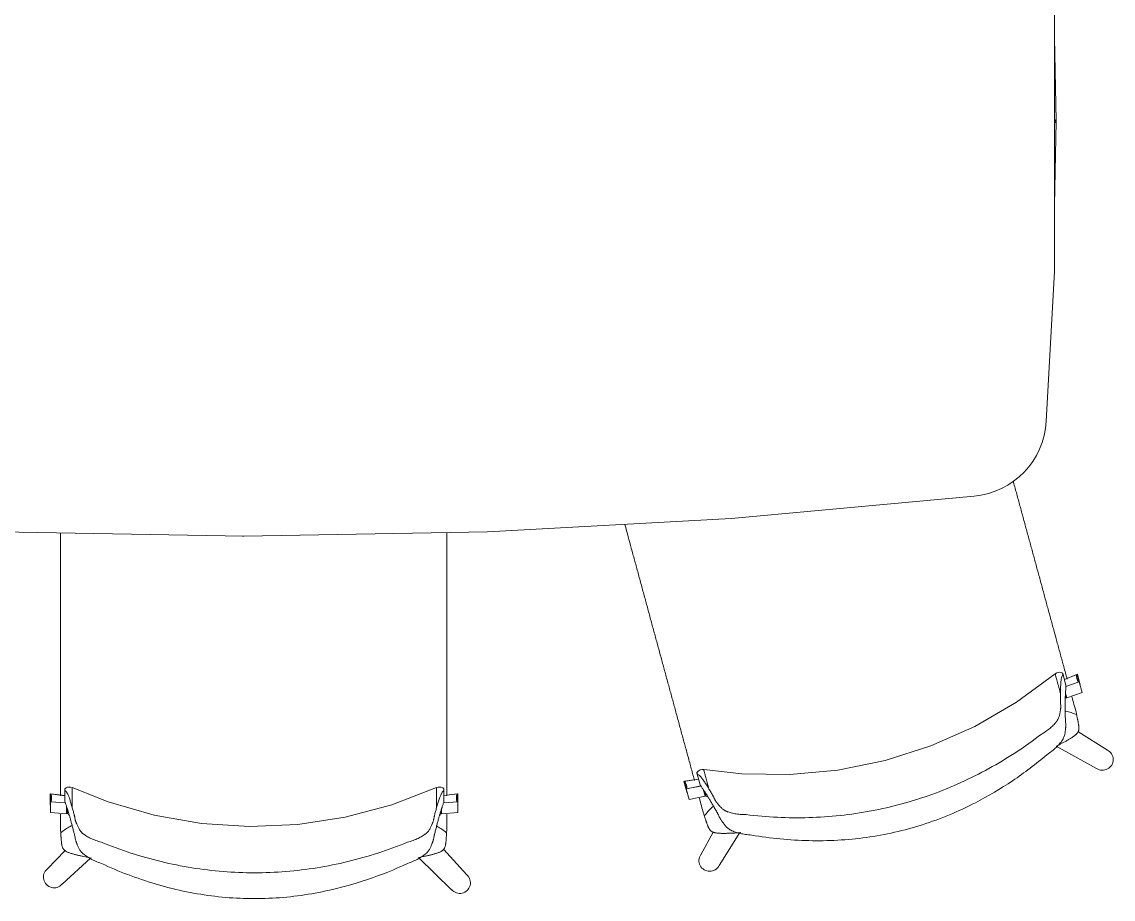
# Model space of a CAD drawing. Header units: millimetres. Extents: x 90978 to 295199, y -4084 to 97293.
# Drawn here: x 185241 to 186583, y 23399 to 24477 of the extents above; entities that cross this region are included whole.
import ezdxf

# ---------------------------------------------------------------- set-up
doc = ezdxf.new("R2010")
doc.units = ezdxf.units.MM
doc.header["$MEASUREMENT"] = 0
doc.layers.get('0').update_dxf_attribs({"linetype": 'CONTINUOUS'})
for name, color, linetype, lineweight in [('A-DETL-THIN', 8, 'CONTINUOUS', 9), ('G-IMPT', 8, 'CONTINUOUS', 9), ('I-FURN', 8, 'CONTINUOUS', 9)]:
    doc.layers.add(name, color=color, linetype=linetype, lineweight=lineweight)

# ---------------------------------------------------------------- blocks, each defined once
blk = doc.blocks.new('Synergy Type 3 - Desk Type 3_dwg_Family - 580997-310579-_3D_-768211-Level 0')
at = {"layer": 'G-IMPT'}
for p, q in [((-354.2, 2138.6), (-251.1, 2140.5)), ((-251.1, 2140.5), (-253.4, 2138.6)), ((-251.1, 2140.5), (-147.9, 2138.6)), ((-251.1, 2140.5), (-248.7, 2138.6)), ((258.9, 1140.5), (258.9, 1142))]:
    blk.add_line(p, q, dxfattribs=at)

msp = doc.modelspace()

# ---------------------------------------------------------------- linework, layer by layer
at = {"layer": 'A-DETL-THIN'}
for p, q in [((186510.7, 24170.5), (186510.7, 24539.5)), ((186500.5, 23986.2), (186510.7, 24170.5)), ((186113.2, 23866.9), (186411.7, 23894.2)), ((185813.8, 23850.5), (186113.2, 23866.9)), ((185214.3, 23850.5), (185514.1, 23845)), ((185514.1, 23845), (185813.8, 23850.5))]:
    msp.add_line(p, q, dxfattribs=at)
msp.add_arc((186402.8, 23991.7), 97.9, 275.2275, 356.8264, dxfattribs=at)
at = {"layer": 'I-FURN'}
for p, q in [((186515.5, 23677.6), (186513.3, 23677)), ((186517, 23677.7), (186515.5, 23677.6)), ((186518.8, 23677.4), (186517, 23677.7)), ((186520.6, 23676.8), (186518.8, 23677.4)), ((186511.4, 23675.9), (186463.8, 23640.9)), ((186513.3, 23677), (186511.4, 23675.9)), ((186521.2, 23674.8), (186524.7, 23661.6)), ((186538.8, 23675.3), (186522.8, 23668.8)), ((186537.9, 23675), (186522.8, 23668.8)), ((186524.6, 23660.1), (186541.1, 23665.8)), ((186542.3, 23662.4), (186538.8, 23675.3)), ((186541.1, 23665.8), (186544.6, 23652.9)), ((186525.7, 23646.4), (186524.2, 23652.1)), ((186544.6, 23652.9), (186525.7, 23646.4)), ((186463.8, 23640.9), (186412.7, 23611.2)), ((186524.8, 23646.1), (186524, 23649)), ((186412.7, 23611.2), (186358.6, 23587.3)), ((186575.6, 23582.1), (186539.3, 23604.9)), ((186358.6, 23587.3), (186302.3, 23569.3)), ((186512.7, 23587), (186562.3, 23559.6)), ((186072.2, 23555.8), (186073.7, 23557)), ((186073.7, 23557), (186075, 23557.7)), ((186075, 23557.7), (186077.2, 23558.3)), ((186077.2, 23558.3), (186079.4, 23558.3)), ((186126.3, 23552.9), (186079.4, 23558.3)), ((186244.3, 23557.5), (186185.5, 23552)), ((186302.3, 23569.3), (186244.3, 23557.5)), ((186073.2, 23546.2), (186055.1, 23543.6)), ((186055.1, 23543.6), (186058.6, 23530.7)), ((186073.2, 23546.4), (186056, 23543.8)), ((186071, 23554.4), (186072.2, 23555.8)), ((186071.5, 23552.4), (186075.1, 23539.2)), ((186185.5, 23552), (186126.3, 23552.9)), ((185294.2, 23534.5), (185295.8, 23535.6)), ((185294.2, 23532.4), (185294.2, 23518.8)), ((185295.8, 23535.6), (185297.5, 23536.3)), ((185297.5, 23536.3), (185299, 23536.6)), ((185299, 23536.6), (185301.3, 23536.6)), ((185301.3, 23536.6), (185303.3, 23536.1)), ((185347.3, 23518.6), (185303.3, 23536.1)), ((185751.1, 23536.1), (185696, 23514.8)), ((185753.2, 23536.6), (185751.1, 23536.1)), ((185755.4, 23536.6), (185753.2, 23536.6)), ((185756.9, 23536.3), (185755.4, 23536.6)), ((185758.7, 23535.6), (185756.9, 23536.3)), ((185760.2, 23534.5), (185758.7, 23535.6)), ((185760.2, 23532.4), (185760.2, 23518.8)), ((186058, 23534.3), (186076, 23537.9)), ((186061.5, 23521.4), (186058, 23534.3)), ((186058.9, 23534.6), (186076, 23538)), ((186078.7, 23533.9), (186081.1, 23525.3)), ((186080.4, 23531.3), (186082, 23525.6)), ((185294.2, 23526), (185276.1, 23528.2)), ((185276.1, 23528.2), (185276.1, 23514.9)), ((185276.4, 23518.5), (185294.8, 23517.3)), ((185276.4, 23505.2), (185276.4, 23518.5)), ((185294.2, 23526.2), (185277, 23528.3)), ((185277.4, 23518.5), (185294.7, 23517.3)), ((185404.1, 23502.1), (185347.3, 23518.6)), ((185759.7, 23517.3), (185777.1, 23518.5)), ((185777.4, 23528.3), (185760.2, 23526.2)), ((185776.4, 23528.2), (185760.2, 23526.3)), ((185777.1, 23518.5), (185777.1, 23505.2)), ((185777.4, 23514.9), (185777.4, 23528.3)), ((186081.1, 23525.3), (186061.5, 23521.4)), ((185296.3, 23503.8), (185276.4, 23505.2)), ((185296.3, 23512.7), (185296.3, 23503.8)), ((185297.3, 23509.7), (185297.3, 23503.8)), ((185696, 23514.8), (185638.8, 23499.6)), ((185756.2, 23503.8), (185756.2, 23506.8)), ((185757.2, 23503.8), (185757.2, 23509.7)), ((185777.1, 23505.2), (185757.2, 23503.8)), ((185462.3, 23492), (185404.1, 23502.1)), ((185521.3, 23488.1), (185462.3, 23492)), ((185580.4, 23490.7), (185521.3, 23488.1)), ((185638.8, 23499.6), (185580.4, 23490.7)), ((186091.2, 23481.3), (186075.9, 23453.5)), ((186098.4, 23440.3), (186123.8, 23480.6)), ((185294.6, 23458.7), (185272.5, 23435.9)), ((185290.7, 23417.2), (185325.8, 23449.4)), ((185729, 23449.9), (185769.6, 23410.5)), ((185788.4, 23428.7), (185759.4, 23460.3))]:
    msp.add_line(p, q, dxfattribs=at)
for centre, start, end in [((186569.7, 23570.4), 235.6436, 63.2599), ((186086.7, 23446.2), 145.6202, 333.2364), ((185280.9, 23425.9), 130.3941, 318.0104), ((185779.6, 23419), 220.4176, 48.0338)]:
    msp.add_arc(centre, 13.1, start, end, dxfattribs=at)
for centre, major_axis, start_param, end_param in [((186555.2, 23674.1), (-16.8, -4.6), 5.960696, 6.540192), ((186556.2, 23674.4), (-16.8, -4.6), 5.960696, 6.540192), ((186559.7, 23661.5), (-16.8, -4.6), 5.960696, 6.044337), ((186040.6, 23534), (-16.8, -4.6), 2.884586, 3.464082), ((186041.5, 23534.3), (-16.8, -4.6), 2.884586, 3.464082), ((186044.1, 23521.2), (-16.8, -4.6), 3.380441, 3.464082), ((185259.6, 23522.8), (-17.4, 0), 2.884586, 3.464082), ((185260.5, 23522.9), (-17.4, 0), 2.884586, 3.464082), ((185792.9, 23522.8), (-17.4, 0), 5.960696, 6.540192), ((185793.9, 23522.9), (-17.4, 0), 5.960696, 6.540192), ((185259.6, 23509.5), (-17.4, 0), 3.380441, 3.464082), ((185793.9, 23509.5), (-17.4, 0), 5.960696, 6.044337)]:
    msp.add_ellipse(centre, major_axis=major_axis, ratio=0.978487, start_param=start_param, end_param=end_param, dxfattribs=at)
for points, knots in [([(186459.9, 23912.7), (186460, 23912.3), (186460.8, 23909.3), (186462.9, 23901.5), (186466.2, 23889.5), (186469.5, 23877.5), (186472.1, 23867.8), (186474.1, 23860.4), (186476.1, 23853.1), (186478.8, 23843.3), (186482.1, 23831.3), (186486, 23816.8), (186490, 23802.2), (186494, 23787.6), (186497.9, 23773.2), (186501.1, 23761.2), (186503.8, 23751.5), (186505.8, 23744.2), (186507.8, 23736.9), (186510.4, 23727.3), (186513.6, 23715.5), (186516.8, 23703.6), (186519.5, 23693.8), (186521.5, 23686.4), (186523.6, 23678.8), (186525.1, 23673.2), (186526, 23670), (186526.1, 23669.3)], [-0.700025, -0.700025, -0.700025, -0.700025, -0.6964286, -0.6785714, -0.6428571, -0.6071429, -0.5892857, -0.5714286, -0.5535714, -0.5357143, -0.5, -0.4642857, -0.4285714, -0.3928571, -0.3571429, -0.3214286, -0.3035714, -0.2857143, -0.2678571, -0.25, -0.2142857, -0.1785714, -0.1607143, -0.1428571, -0.125, -0.1071429, -0.1022726, -0.1022726, -0.1022726, -0.1022726]), ([(186068.1, 23544.8), (186068, 23545.2), (186066.5, 23550.5), (186063.7, 23561), (186059.7, 23575.8), (186055.7, 23590.4), (186052.4, 23602.4), (186049.8, 23612.1), (186047.8, 23619.5), (186045.8, 23626.9), (186043.1, 23636.7), (186039.8, 23648.7), (186036.6, 23660.7), (186033.9, 23670.4), (186031.9, 23677.7), (186030, 23685), (186027.3, 23694.6), (186024.1, 23706.5), (186020.9, 23718.4), (186018.2, 23728.1), (186016.2, 23735.4), (186014.2, 23742.8), (186011.6, 23752.6), (186008.3, 23764.7), (186004.3, 23779.3), (186000.3, 23794.1), (185996.3, 23808.8), (185992.4, 23823.1), (185988.5, 23837.3), (185985.2, 23849.4), (185983.2, 23856.9), (185982.4, 23859.7)], [-0.896036, -0.896036, -0.896036, -0.896036, -0.8928571, -0.8571429, -0.8214286, -0.7857143, -0.75, -0.7321429, -0.7142857, -0.6964286, -0.6785714, -0.6428571, -0.6071429, -0.5892857, -0.5714286, -0.5535714, -0.5357143, -0.5, -0.4642857, -0.4464286, -0.4285714, -0.4107143, -0.3928571, -0.3571429, -0.3214286, -0.2857143, -0.25, -0.2142857, -0.1785714, -0.1428571, -0.1221637, -0.1221637, -0.1221637, -0.1221637]), ([(185288.9, 23526), (185288.9, 23526.4), (185288.9, 23531.9), (185288.9, 23542.7), (185288.9, 23558.2), (185288.9, 23573.2), (185288.9, 23585.7), (185288.9, 23595.8), (185288.9, 23603.5), (185288.9, 23611.1), (185288.9, 23621.2), (185288.9, 23633.7), (185288.9, 23646.1), (185288.9, 23656.1), (185288.9, 23663.7), (185288.9, 23671.3), (185288.9, 23681.2), (185288.9, 23693.6), (185288.9, 23705.9), (185288.9, 23716), (185288.9, 23723.6), (185288.9, 23731.2), (185288.9, 23741.3), (185288.9, 23753.9), (185288.9, 23769), (185288.9, 23784.4), (185288.9, 23799.6), (185288.9, 23814.4), (185288.9, 23829.1), (185288.9, 23840.6), (185288.9, 23847.3), (185288.9, 23849.1)], [-0.896036, -0.896036, -0.896036, -0.896036, -0.8928571, -0.8571429, -0.8214286, -0.7857143, -0.75, -0.7321429, -0.7142857, -0.6964286, -0.6785714, -0.6428571, -0.6071429, -0.5892857, -0.5714286, -0.5535714, -0.5357143, -0.5, -0.4642857, -0.4464286, -0.4285714, -0.4107143, -0.3928571, -0.3571429, -0.3214286, -0.2857143, -0.25, -0.2142857, -0.1785714, -0.1428571, -0.1300854, -0.1300854, -0.1300854, -0.1300854]), ([(185763.6, 23849.5), (185763.6, 23847.5), (185763.6, 23840.6), (185763.6, 23828.8), (185763.6, 23814.2), (185763.6, 23801.8), (185763.6, 23791.8), (185763.6, 23784.2), (185763.6, 23776.6), (185763.6, 23766.5), (185763.6, 23754), (185763.6, 23741.6), (185763.6, 23731.6), (185763.6, 23723.9), (185763.6, 23716.3), (185763.6, 23706.2), (185763.6, 23693.7), (185763.6, 23678.7), (185763.6, 23663.6), (185763.6, 23648.4), (185763.6, 23633.5), (185763.6, 23621.1), (185763.6, 23611.1), (185763.6, 23603.4), (185763.6, 23595.9), (185763.6, 23585.9), (185763.6, 23573.7), (185763.6, 23561.3), (185763.6, 23551.2), (185763.6, 23543.5), (185763.6, 23535.7), (185763.6, 23529.9), (185763.6, 23526.6), (185763.6, 23525.9)], [-0.8717317, -0.8717317, -0.8717317, -0.8717317, -0.8571429, -0.8214286, -0.7857143, -0.75, -0.7321429, -0.7142857, -0.6964286, -0.6785714, -0.6428571, -0.6071429, -0.5892857, -0.5714286, -0.5535714, -0.5357143, -0.5, -0.4642857, -0.4285714, -0.3928571, -0.3571429, -0.3214286, -0.3035714, -0.2857143, -0.2678571, -0.25, -0.2142857, -0.1785714, -0.1607143, -0.1428571, -0.125, -0.1071429, -0.1022726, -0.1022726, -0.1022726, -0.1022726]), ([(186511.4, 23675.9), (186511.4, 23675.9), (186511.4, 23675.8), (186511.6, 23675.2), (186511.8, 23674.4), (186512.3, 23672.5), (186513.4, 23668.7), (186515.3, 23661.7), (186517, 23655.4), (186518, 23651.8)], [0.3374293, 0.3374293, 0.3374293, 0.3374293, 0.3888889, 0.4444444, 0.5138889, 0.5833333, 0.7222222, 0.8611111, 1, 1, 1, 1]), ([(186521.2, 23674.8), (186521, 23675.3), (186520.8, 23676.1), (186520.6, 23676.7), (186520.6, 23676.8), (186520.8, 23676.2), (186521, 23675.5), (186521.1, 23675.1)], [0, 0, 0, 0, 0.125, 0.25, 0.375, 0.5, 0.5828112, 0.5828112, 0.5828112, 0.5828112]), ([(186494.6, 23601.6), (186496.8, 23602.9), (186500.9, 23605.6), (186505.2, 23608.9), (186508.2, 23611.6), (186510.2, 23613.6), (186511.7, 23615.3), (186512.6, 23616.5), (186513.1, 23617.1), (186513.5, 23617.6), (186513.9, 23618.1), (186514.3, 23618.8), (186515, 23619.9), (186515.8, 23621.6), (186516.5, 23623.5), (186517, 23625.4), (186517.3, 23627.3), (186517.6, 23629.1), (186517.8, 23630.5), (186517.9, 23631.4), (186518, 23631.9), (186518.1, 23632.3), (186518.1, 23632.7), (186518.2, 23633.2), (186518.3, 23634), (186518.4, 23635.1), (186518.4, 23636.3), (186518.3, 23637.8), (186518.1, 23639.2), (186518, 23640.7), (186517.9, 23641.9), (186517.9, 23643.2), (186517.9, 23644.8), (186517.9, 23647.7), (186517.9, 23650.2), (186518, 23651.8)], [0, 0, 0, 0, 0.0625, 0.125, 0.15625, 0.1875, 0.21875, 0.234375, 0.242188, 0.25, 0.257812, 0.265625, 0.28125, 0.3125, 0.34375, 0.375, 0.40625, 0.4375, 0.46875, 0.484375, 0.492188, 0.5, 0.507812, 0.515625, 0.53125, 0.5625, 0.59375, 0.625, 0.6875, 0.71875, 0.75, 0.78125, 0.8125, 0.875, 1, 1, 1, 1]), ([(186524.3, 23654.1), (186524.1, 23652.1), (186523.9, 23648.7), (186523.9, 23643.5), (186523.8, 23639.2), (186523.9, 23634.8), (186523.9, 23630.2), (186523.9, 23626), (186523.9, 23622.5), (186524, 23620.3), (186524, 23618.6), (186524.2, 23616.9), (186524.4, 23615.2), (186524.5, 23613.4), (186524.5, 23612), (186524.5, 23610.8), (186524.4, 23609.9), (186524.3, 23609.3), (186524.3, 23608.9), (186524.2, 23608.5), (186524.1, 23608), (186524, 23607), (186523.9, 23605.6), (186523.7, 23603.8), (186523.4, 23602), (186522.9, 23600.1), (186522.3, 23598.1), (186521.5, 23596.4), (186520.9, 23595.2), (186520.5, 23594.6), (186520.1, 23594), (186519.8, 23593.5), (186519.3, 23592.8), (186518.4, 23591.6), (186516.9, 23589.8), (186514.9, 23587.6), (186512, 23584.7), (186507.7, 23580.9), (186503.6, 23577.9), (186501.4, 23576.4)], [0, 0, 0, 0, 0.142857, 0.214286, 0.285714, 0.357143, 0.428571, 0.5, 0.535714, 0.571429, 0.589286, 0.607143, 0.642857, 0.660714, 0.678571, 0.696429, 0.705357, 0.709821, 0.714286, 0.71875, 0.723214, 0.732143, 0.75, 0.767857, 0.785714, 0.803571, 0.821429, 0.839286, 0.848214, 0.852679, 0.857143, 0.861607, 0.866071, 0.875, 0.892857, 0.910714, 0.928571, 0.964286, 1, 1, 1, 1]), ([(186537.9, 23625.5), (186538.1, 23624.4), (186538.4, 23622.8), (186538.8, 23620.9), (186539.1, 23619.8), (186539.2, 23619), (186539.4, 23618.2), (186539.6, 23617.2), (186539.8, 23616), (186540, 23614.8), (186540.2, 23613.9), (186540.2, 23613.4), (186540.3, 23613), (186540.4, 23612.6), (186540.4, 23612.1), (186540.5, 23611.2), (186540.6, 23610), (186540.7, 23608.6), (186540.6, 23607.3), (186540.3, 23606), (186539.7, 23604.6), (186539, 23603.5), (186538.4, 23602.6), (186537.8, 23602), (186537.3, 23601.4), (186536.4, 23600.7), (186535.3, 23599.8), (186533.9, 23598.7), (186532.3, 23597.7), (186530.8, 23596.7), (186529.4, 23595.9), (186528, 23595), (186526.5, 23594.2), (186524.8, 23593.2), (186522.6, 23592), (186518.6, 23589.9), (186515.2, 23588.1), (186513.1, 23587)], [0, 0, 0, 0, 0.0625, 0.09375, 0.109375, 0.125, 0.140625, 0.15625, 0.1875, 0.21875, 0.234375, 0.242188, 0.25, 0.257812, 0.265625, 0.28125, 0.3125, 0.34375, 0.375, 0.40625, 0.4375, 0.46875, 0.484375, 0.5, 0.515625, 0.53125, 0.5625, 0.59375, 0.625, 0.65625, 0.6875, 0.71875, 0.75, 0.78125, 0.8125, 0.875, 1, 1, 1, 1]), ([(186537.9, 23625.5), (186535.6, 23626.5), (186531.2, 23628.3), (186526.4, 23629.6), (186523.9, 23630.1), (186523.5, 23630.2)], [0, 0, 0, 0, 0.02777778, 0.05555556, 0.06066679, 0.06066679, 0.06066679, 0.06066679]), ([(186131.5, 23502.7), (186144.3, 23501.2), (186170, 23499), (186221.5, 23498.5), (186285.7, 23505.2), (186360.4, 23525.6), (186419.2, 23552.3), (186463.3, 23578.9), (186484.4, 23593.7), (186494.6, 23601.6)], [-1, -1, -1, -1, -0.9, -0.8, -0.6, -0.4, -0.2, -0.1, 0, 0, 0, 0]), ([(186501.4, 23576.4), (186487.9, 23565), (186459.7, 23543.6), (186408.9, 23513.5), (186348.9, 23488.3), (186279.6, 23472.7), (186220.5, 23469.6), (186173.4, 23472.5), (186150, 23475.6), (186138.4, 23477.6)], [-1, -1, -1, -1, -0.863636, -0.727273, -0.545455, -0.363636, -0.181818, -0.090909, 0, 0, 0, 0]), ([(186085.9, 23534.2), (186085.1, 23537.1), (186083.7, 23542.3), (186082, 23548.5), (186080.8, 23553), (186080.1, 23555.6), (186079.7, 23557), (186079.5, 23557.7), (186079.4, 23558.2), (186079.4, 23558.3), (186079.4, 23558.3)], [0, 0, 0, 0, 0.1111111, 0.2222222, 0.3333333, 0.4444444, 0.5, 0.5555556, 0.6111111, 0.6625707, 0.6625707, 0.6625707, 0.6625707]), ([(186071.4, 23552.7), (186071.3, 23553.1), (186071.1, 23553.9), (186071, 23554.5), (186071, 23554.4), (186071.2, 23553.7), (186071.4, 23552.9), (186071.5, 23552.4)], [0.4162183, 0.4162183, 0.4162183, 0.4162183, 0.5, 0.625, 0.75, 0.875, 1, 1, 1, 1]), ([(185294.2, 23532.8), (185294.2, 23533.2), (185294.2, 23533.9), (185294.2, 23534.6), (185294.2, 23534.5), (185294.2, 23533.8), (185294.2, 23533), (185294.2, 23532.4)], [0.4162183, 0.4162183, 0.4162183, 0.4162183, 0.5, 0.625, 0.75, 0.875, 1, 1, 1, 1]), ([(185303.3, 23511.1), (185303.3, 23514.1), (185303.3, 23519.5), (185303.3, 23525.9), (185303.3, 23530.6), (185303.3, 23533.3), (185303.3, 23534.7), (185303.3, 23535.2), (185303.3, 23535.4)], [0, 0, 0, 0, 0.1111111, 0.2222222, 0.3333333, 0.4444444, 0.5, 0.5555556, 0.5555556, 0.5555556, 0.5555556]), ([(185751.1, 23535.4), (185751.1, 23535.1), (185751.1, 23534.5), (185751.1, 23532.5), (185751.1, 23528.6), (185751.1, 23521.4), (185751.1, 23514.9), (185751.1, 23511.1)], [0.4444444, 0.4444444, 0.4444444, 0.4444444, 0.5138889, 0.5833333, 0.7222222, 0.8611111, 1, 1, 1, 1]), ([(185760.2, 23532.4), (185760.2, 23533), (185760.2, 23533.8), (185760.2, 23534.5), (185760.2, 23534.6), (185760.2, 23533.9), (185760.2, 23533.2), (185760.2, 23532.8)], [0, 0, 0, 0, 0.125, 0.25, 0.375, 0.5, 0.5828112, 0.5828112, 0.5828112, 0.5828112]), ([(186138.4, 23477.6), (186135.7, 23477.8), (186130.7, 23478.3), (186125.1, 23479.4), (186121.1, 23480.4), (186118.3, 23481.3), (186116.1, 23482.1), (186114.7, 23482.7), (186113.9, 23483), (186113.3, 23483.3), (186112.8, 23483.6), (186112.1, 23484), (186110.9, 23484.7), (186109.4, 23485.7), (186107.9, 23487.1), (186106.5, 23488.5), (186105.3, 23489.9), (186104.3, 23491.4), (186103.4, 23492.5), (186102.8, 23493.3), (186102.5, 23493.7), (186102.2, 23494.1), (186102, 23494.4), (186101.7, 23494.8), (186101.1, 23495.5), (186100.5, 23496.6), (186099.8, 23497.8), (186099, 23499.4), (186098.3, 23500.9), (186097.5, 23502.5), (186096.9, 23503.6), (186096.2, 23504.8), (186095.4, 23506.3), (186093.9, 23509), (186091.8, 23512.6), (186089.4, 23516.6), (186087.2, 23520.4), (186085.1, 23524), (186083, 23527.4), (186081.1, 23530.4), (186079.9, 23532.2), (186079.3, 23533)], [0, 0, 0, 0, 0.035714, 0.071429, 0.089286, 0.107143, 0.125, 0.133929, 0.138393, 0.142857, 0.147321, 0.151786, 0.160714, 0.178571, 0.196429, 0.214286, 0.232143, 0.25, 0.267857, 0.276786, 0.28125, 0.285714, 0.290179, 0.294643, 0.303571, 0.321429, 0.339286, 0.357143, 0.392857, 0.410714, 0.428571, 0.446429, 0.464286, 0.5, 0.571429, 0.642857, 0.714286, 0.785714, 0.857143, 0.928571, 1, 1, 1, 1]), ([(186085.9, 23534.2), (186086.8, 23532.8), (186088, 23530.7), (186089.5, 23528.2), (186090.3, 23526.8), (186090.9, 23525.7), (186091.5, 23524.7), (186092.2, 23523.3), (186092.8, 23522), (186093.5, 23520.6), (186094.1, 23519.6), (186094.7, 23518.7), (186095.2, 23518), (186095.5, 23517.6), (186095.7, 23517.3), (186096, 23517), (186096.3, 23516.6), (186096.9, 23515.9), (186097.8, 23514.8), (186098.9, 23513.4), (186100.1, 23512), (186101.5, 23510.6), (186103.1, 23509.3), (186104.6, 23508.2), (186105.8, 23507.6), (186106.5, 23507.2), (186107.1, 23507), (186107.6, 23506.7), (186108.4, 23506.4), (186109.8, 23505.9), (186111.9, 23505.2), (186114.7, 23504.5), (186118.6, 23503.7), (186124.1, 23503), (186128.9, 23502.8), (186131.5, 23502.7)], [0, 0, 0, 0, 0.125, 0.1875, 0.21875, 0.25, 0.28125, 0.3125, 0.375, 0.40625, 0.4375, 0.46875, 0.484375, 0.492188, 0.5, 0.507812, 0.515625, 0.53125, 0.5625, 0.59375, 0.625, 0.65625, 0.6875, 0.71875, 0.734375, 0.742188, 0.75, 0.757812, 0.765625, 0.78125, 0.8125, 0.84375, 0.875, 0.9375, 1, 1, 1, 1]), ([(186081.9, 23525.7), (186082.3, 23525.5), (186083.2, 23525.2), (186084.1, 23524.8), (186084.6, 23524.7)], [-0.8810546, -0.8810546, -0.8810546, -0.8810546, -0.6666667, -0.4718724, -0.4718724, -0.4718724, -0.4718724]), ([(185339.1, 23442.7), (185336.5, 23443.6), (185331.8, 23445.4), (185326.7, 23447.9), (185323.1, 23450), (185320.6, 23451.5), (185318.8, 23452.9), (185317.6, 23453.8), (185316.9, 23454.4), (185316.4, 23454.8), (185315.9, 23455.2), (185315.4, 23455.8), (185314.4, 23456.7), (185313.3, 23458.2), (185312.1, 23459.9), (185311.2, 23461.6), (185310.4, 23463.3), (185309.8, 23465), (185309.3, 23466.3), (185308.9, 23467.2), (185308.7, 23467.7), (185308.5, 23468.1), (185308.4, 23468.5), (185308.2, 23469), (185307.8, 23469.8), (185307.5, 23471), (185307.1, 23472.3), (185306.8, 23474.1), (185306.5, 23475.8), (185306.2, 23477.4), (185305.9, 23478.7), (185305.6, 23480), (185305.1, 23481.7), (185304.4, 23484.7), (185303.3, 23488.7), (185302.1, 23493.2), (185301, 23497.4), (185299.8, 23501.5), (185298.7, 23505.3), (185297.7, 23508.7), (185297, 23510.7), (185296.6, 23511.7)], [0, 0, 0, 0, 0.035714, 0.071429, 0.089286, 0.107143, 0.125, 0.133929, 0.138393, 0.142857, 0.147321, 0.151786, 0.160714, 0.178571, 0.196429, 0.214286, 0.232143, 0.25, 0.267857, 0.276786, 0.28125, 0.285714, 0.290179, 0.294643, 0.303571, 0.321429, 0.339286, 0.357143, 0.392857, 0.410714, 0.428571, 0.446429, 0.464286, 0.5, 0.571429, 0.642857, 0.714286, 0.785714, 0.857143, 0.928571, 1, 1, 1, 1]), ([(185303.3, 23511.1), (185303.8, 23509.6), (185304.4, 23507.2), (185305.2, 23504.4), (185305.6, 23502.8), (185305.9, 23501.6), (185306.2, 23500.4), (185306.5, 23499), (185306.7, 23497.5), (185307, 23496), (185307.3, 23494.9), (185307.7, 23493.8), (185308, 23493.1), (185308.2, 23492.6), (185308.4, 23492.3), (185308.5, 23491.9), (185308.8, 23491.4), (185309.1, 23490.6), (185309.7, 23489.3), (185310.4, 23487.6), (185311.2, 23485.9), (185312.2, 23484.2), (185313.4, 23482.5), (185314.6, 23481.1), (185315.5, 23480.2), (185316.1, 23479.7), (185316.6, 23479.3), (185317.1, 23478.9), (185317.8, 23478.4), (185319, 23477.5), (185320.8, 23476.3), (185323.3, 23474.9), (185326.9, 23473.1), (185331.9, 23471), (185336.6, 23469.5), (185339.1, 23468.8)], [0, 0, 0, 0, 0.125, 0.1875, 0.21875, 0.25, 0.28125, 0.3125, 0.375, 0.40625, 0.4375, 0.46875, 0.484375, 0.492188, 0.5, 0.507812, 0.515625, 0.53125, 0.5625, 0.59375, 0.625, 0.65625, 0.6875, 0.71875, 0.734375, 0.742188, 0.75, 0.757812, 0.765625, 0.78125, 0.8125, 0.84375, 0.875, 0.9375, 1, 1, 1, 1]), ([(185757.8, 23511.7), (185757.1, 23509.8), (185756, 23506.5), (185754.6, 23501.5), (185753.5, 23497.4), (185752.3, 23493.2), (185751.1, 23488.7), (185750.1, 23484.7), (185749.2, 23481.3), (185748.6, 23479.2), (185748.2, 23477.4), (185747.9, 23475.8), (185747.6, 23474.1), (185747.3, 23472.3), (185746.9, 23471), (185746.6, 23469.8), (185746.3, 23469), (185746.1, 23468.5), (185745.9, 23468.1), (185745.7, 23467.7), (185745.5, 23467.2), (185745.2, 23466.3), (185744.6, 23465), (185744, 23463.3), (185743.2, 23461.6), (185742.3, 23459.9), (185741.2, 23458.2), (185740, 23456.7), (185739.1, 23455.8), (185738.5, 23455.2), (185738, 23454.8), (185737.5, 23454.4), (185736.9, 23453.8), (185735.7, 23452.9), (185733.8, 23451.5), (185731.3, 23450), (185727.7, 23447.9), (185722.6, 23445.4), (185717.9, 23443.6), (185715.4, 23442.7)], [0, 0, 0, 0, 0.142857, 0.214286, 0.285714, 0.357143, 0.428571, 0.5, 0.535714, 0.571429, 0.589286, 0.607143, 0.642857, 0.660714, 0.678571, 0.696429, 0.705357, 0.709821, 0.714286, 0.71875, 0.723214, 0.732143, 0.75, 0.767857, 0.785714, 0.803571, 0.821429, 0.839286, 0.848214, 0.852679, 0.857143, 0.861607, 0.866071, 0.875, 0.892857, 0.910714, 0.928571, 0.964286, 1, 1, 1, 1]), ([(185715.4, 23468.8), (185717.8, 23469.5), (185722.5, 23471), (185727.5, 23473.1), (185731.1, 23474.9), (185733.6, 23476.3), (185735.5, 23477.5), (185736.7, 23478.4), (185737.3, 23478.9), (185737.8, 23479.3), (185738.3, 23479.7), (185738.9, 23480.2), (185739.9, 23481.1), (185741, 23482.5), (185742.2, 23484.2), (185743.2, 23485.9), (185744, 23487.6), (185744.7, 23489.3), (185745.3, 23490.6), (185745.7, 23491.4), (185745.9, 23491.9), (185746.1, 23492.3), (185746.2, 23492.6), (185746.4, 23493.1), (185746.7, 23493.8), (185747.1, 23494.9), (185747.4, 23496), (185747.7, 23497.5), (185747.9, 23499), (185748.2, 23500.4), (185748.5, 23501.6), (185748.8, 23502.8), (185749.2, 23504.4), (185750, 23507.2), (185750.6, 23509.6), (185751.1, 23511.1)], [0, 0, 0, 0, 0.0625, 0.125, 0.15625, 0.1875, 0.21875, 0.234375, 0.242188, 0.25, 0.257812, 0.265625, 0.28125, 0.3125, 0.34375, 0.375, 0.40625, 0.4375, 0.46875, 0.484375, 0.492188, 0.5, 0.507812, 0.515625, 0.53125, 0.5625, 0.59375, 0.625, 0.6875, 0.71875, 0.75, 0.78125, 0.8125, 0.875, 1, 1, 1, 1]), ([(186091.4, 23513.3), (186090.7, 23512.7), (186088.4, 23510.6), (186084.6, 23506.7), (186081.7, 23502.9), (186080.3, 23500.9)], [0.93303317, 0.93303317, 0.93303317, 0.93303317, 0.94444444, 0.97222222, 1, 1, 1, 1]), ([(185303.1, 23489.4), (185302.3, 23489.1), (185299.5, 23487.7), (185294.8, 23484.9), (185291, 23482.1), (185289.1, 23480.5)], [0.93303317, 0.93303317, 0.93303317, 0.93303317, 0.94444444, 0.97222222, 1, 1, 1, 1]), ([(186121.1, 23480.3), (186118.8, 23480.2), (186114.9, 23480), (186110.4, 23479.8), (186107.8, 23479.8), (186105.9, 23479.7), (186104.2, 23479.7), (186102.6, 23479.7), (186101, 23479.7), (186099.1, 23479.8), (186097.3, 23479.9), (186095.5, 23480.1), (186094.1, 23480.3), (186093, 23480.5), (186092.2, 23480.7), (186091.4, 23481), (186090.4, 23481.4), (186089.2, 23482), (186088.1, 23482.9), (186087.1, 23483.9), (186086.4, 23485), (186085.7, 23486.2), (186085.2, 23487.3), (186084.8, 23488.1), (186084.6, 23488.6), (186084.5, 23488.9), (186084.3, 23489.3), (186084.2, 23489.8), (186083.8, 23490.6), (186083.4, 23491.8), (186083, 23492.9), (186082.6, 23493.9), (186082.4, 23494.6), (186082.1, 23495.4), (186081.8, 23496.5), (186081.1, 23498.3), (186080.6, 23499.9), (186080.3, 23500.9)], [0, 0, 0, 0, 0.125, 0.1875, 0.21875, 0.25, 0.28125, 0.3125, 0.34375, 0.375, 0.40625, 0.4375, 0.46875, 0.484375, 0.5, 0.515625, 0.53125, 0.5625, 0.59375, 0.625, 0.65625, 0.6875, 0.71875, 0.734375, 0.742188, 0.75, 0.757812, 0.765625, 0.78125, 0.8125, 0.84375, 0.859375, 0.875, 0.890625, 0.90625, 0.9375, 1, 1, 1, 1]), ([(185323.2, 23449.9), (185320.8, 23450.4), (185317.1, 23451.2), (185312.7, 23452.2), (185310.2, 23452.8), (185308.3, 23453.3), (185306.7, 23453.7), (185305.1, 23454.1), (185303.5, 23454.6), (185301.8, 23455.1), (185300, 23455.7), (185298.3, 23456.4), (185297, 23456.9), (185296, 23457.4), (185295.3, 23457.8), (185294.7, 23458.3), (185293.8, 23458.9), (185292.8, 23459.8), (185291.9, 23461), (185291.3, 23462.2), (185290.9, 23463.5), (185290.5, 23464.8), (185290.3, 23466), (185290.2, 23466.9), (185290.1, 23467.4), (185290.1, 23467.8), (185290, 23468.2), (185290, 23468.7), (185289.9, 23469.6), (185289.8, 23470.8), (185289.7, 23472), (185289.6, 23473.1), (185289.5, 23473.9), (185289.5, 23474.7), (185289.4, 23475.8), (185289.3, 23477.7), (185289.2, 23479.4), (185289.1, 23480.5)], [0, 0, 0, 0, 0.125, 0.1875, 0.21875, 0.25, 0.28125, 0.3125, 0.34375, 0.375, 0.40625, 0.4375, 0.46875, 0.484375, 0.5, 0.515625, 0.53125, 0.5625, 0.59375, 0.625, 0.65625, 0.6875, 0.71875, 0.734375, 0.742188, 0.75, 0.757812, 0.765625, 0.78125, 0.8125, 0.84375, 0.859375, 0.875, 0.890625, 0.90625, 0.9375, 1, 1, 1, 1]), ([(185763.4, 23480.5), (185763.3, 23479.4), (185763.2, 23477.7), (185763.1, 23475.8), (185763, 23474.7), (185763, 23473.9), (185762.9, 23473.1), (185762.9, 23472), (185762.8, 23470.8), (185762.7, 23469.6), (185762.6, 23468.7), (185762.5, 23468.2), (185762.5, 23467.8), (185762.4, 23467.4), (185762.3, 23466.9), (185762.2, 23466), (185762, 23464.8), (185761.7, 23463.5), (185761.2, 23462.2), (185760.6, 23461), (185759.7, 23459.8), (185758.7, 23458.9), (185757.9, 23458.3), (185757.2, 23457.8), (185756.5, 23457.4), (185755.5, 23456.9), (185754.2, 23456.4), (185752.5, 23455.7), (185750.7, 23455.1), (185749, 23454.6), (185747.4, 23454.1), (185745.8, 23453.7), (185744.2, 23453.3), (185742.3, 23452.8), (185739.9, 23452.2), (185735.4, 23451.2), (185731.7, 23450.4), (185729.4, 23449.9)], [0, 0, 0, 0, 0.0625, 0.09375, 0.109375, 0.125, 0.140625, 0.15625, 0.1875, 0.21875, 0.234375, 0.242188, 0.25, 0.257812, 0.265625, 0.28125, 0.3125, 0.34375, 0.375, 0.40625, 0.4375, 0.46875, 0.484375, 0.5, 0.515625, 0.53125, 0.5625, 0.59375, 0.625, 0.65625, 0.6875, 0.71875, 0.75, 0.78125, 0.8125, 0.875, 1, 1, 1, 1]), ([(185763.4, 23480.5), (185761.5, 23482.1), (185757.7, 23484.9), (185753.4, 23487.4), (185751.1, 23488.6), (185750.7, 23488.8)], [0, 0, 0, 0, 0.02777778, 0.05555556, 0.06066679, 0.06066679, 0.06066679, 0.06066679]), ([(185339.1, 23468.8), (185351, 23463.9), (185375.2, 23455.1), (185424.8, 23441), (185488.5, 23430.7), (185566, 23430.7), (185629.7, 23441), (185679.2, 23455.1), (185703.4, 23463.9), (185715.4, 23468.8)], [-1, -1, -1, -1, -0.9, -0.8, -0.6, -0.4, -0.2, -0.1, 0, 0, 0, 0]), ([(185715.4, 23442.7), (185699.3, 23435.2), (185666.4, 23422.1), (185609.5, 23406.3), (185545, 23397.8), (185474, 23400.9), (185416.2, 23413.4), (185371.5, 23428.6), (185349.8, 23437.7), (185339.1, 23442.7)], [-1, -1, -1, -1, -0.863636, -0.727273, -0.545455, -0.363636, -0.181818, -0.090909, 0, 0, 0, 0])]:
    msp.add_open_spline(points, degree=3, knots=knots, dxfattribs=at)
for points in [[(186518, 23651.8), (186517.9, 23653.9), (186518, 23657.9), (186518.3, 23663.1), (186518.7, 23667.6), (186519.2, 23671.1), (186520.1, 23673.5), (186520.8, 23674.5), (186521.2, 23674.8)], [(186524.7, 23661.6), (186524.7, 23660.5), (186524.5, 23658.1), (186524.3, 23655.5), (186524.3, 23654.1)], [(186532.1, 23647.5), (186533.8, 23641.3), (186535.4, 23635.2), (186537.1, 23629.2)], [(186537.1, 23629.2), (186537.2, 23628.6), (186537.5, 23627.3), (186537.7, 23626.1), (186537.9, 23625.5)], [(186071.5, 23552.4), (186072, 23552.3), (186073.1, 23551.9), (186075.1, 23550.2), (186077.3, 23547.4), (186079.9, 23543.8), (186082.8, 23539.4), (186084.9, 23536), (186085.9, 23534.2)], [(185294.2, 23532.4), (185294.6, 23532.2), (185295.6, 23531.5), (185297.1, 23529.4), (185298.5, 23526.1), (185300.1, 23521.9), (185301.7, 23517), (185302.8, 23513.1), (185303.3, 23511.1)], [(185751.1, 23511.1), (185751.6, 23513.1), (185752.7, 23517), (185754.4, 23521.9), (185755.9, 23526.1), (185757.4, 23529.4), (185758.9, 23531.5), (185759.8, 23532.2), (185760.2, 23532.4)], [(186079.3, 23533), (186078.6, 23534.1), (186077.1, 23536.3), (186075.8, 23538.3), (186075.1, 23539.2)], [(185296.6, 23511.7), (185296.2, 23513), (185295.4, 23515.4), (185294.6, 23517.7), (185294.2, 23518.8)], [(185760.2, 23518.8), (185759.8, 23517.7), (185759, 23515.4), (185758.2, 23513), (185757.8, 23511.7)], [(186079.1, 23504.6), (186077.5, 23510.5), (186075.8, 23516.5), (186074.1, 23522.8)], [(185288.9, 23484.3), (185288.9, 23490.4), (185288.9, 23496.7), (185288.9, 23503.2)], [(185298.4, 23503), (185298.8, 23502.8), (185299.1, 23502.5), (185299.5, 23502.2)], [(185754.9, 23502.2), (185755.3, 23502.5), (185755.7, 23502.8), (185756, 23503)], [(185763.6, 23503.3), (185763.6, 23496.8), (185763.6, 23490.5), (185763.6, 23484.3)], [(186080.3, 23500.9), (186080.1, 23501.5), (186079.7, 23502.7), (186079.3, 23504), (186079.1, 23504.6)], [(185289.1, 23480.5), (185289.1, 23481.1), (185289, 23482.4), (185289, 23483.7), (185288.9, 23484.3)], [(185763.6, 23484.3), (185763.6, 23483.7), (185763.5, 23482.4), (185763.4, 23481.1), (185763.4, 23480.5)], [(186124.8, 23480.6), (186123.6, 23480.5), (186122.4, 23480.4), (186121.1, 23480.3)], [(186121.1, 23480.3), (186122.4, 23480.4), (186123.6, 23480.5), (186124.9, 23480.6)], [(185326.8, 23449.2), (185325.6, 23449.4), (185324.4, 23449.6), (185323.2, 23449.9)], [(185323.2, 23449.9), (185324.4, 23449.6), (185325.6, 23449.4), (185326.8, 23449.2)]]:
    msp.add_open_spline(points, degree=3, dxfattribs=at)

# ---------------------------------------------------------------- block references
at = {"rotation": 270.0000000000001}
msp.add_blockref('Synergy Type 3 - Desk Type 3_dwg_Family - 580997-310579-_3D_-768211-Level 0', (184372.1, 24103.9), dxfattribs=at)
msp.add_blockref('Synergy Type 3 - Desk Type 3_dwg_Family - 580997-310579-_3D_-768211-Level 0', (184372.1, 24103.9), dxfattribs=at)

doc.saveas('drawing.dxf')
